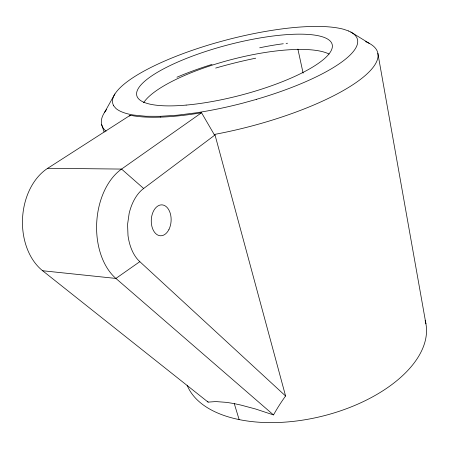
<?xml version="1.0" encoding="UTF-8"?>
<svg xmlns="http://www.w3.org/2000/svg" width="449" height="449" viewBox="0 0 449 449"><rect width="100%" height="100%" fill="white"/><g stroke="black" fill="none" stroke-linecap="round" stroke-linejoin="round"><path stroke-width="0.67" d="M160.259 117.122L160.45 116.302L177.226 115.202L195.764 112.873A128.442 33.041 -14.7 0 0 242.741 103.152L256.317 99.414M104.645 112.25L114.86 93.959M129.609 116.139L130.244 115.258L47.734 168.28A57.854 42.15 -87.2 0 0 22.551 218.382A57.854 42.15 -87.2 0 0 42.633 270.747L208.095 402.119L215.829 401.574L226.032 402.332A65.133 14.873 20 0 1 234.305 403.679A64.914 14.823 20 0 1 241.141 405.138L255.661 409.028L273.492 414.921L115.904 278.431A61.648 40.797 -86.9 0 1 96.715 222.67A61.648 40.797 -86.9 0 1 121.567 169.077L201.545 112.761L214.179 134.481L215.02 134.958L285.581 395.996L284.717 397.191A191.706 94.436 -31 0 0 273.531 414.915M215.02 134.958L143.652 188.485C139.313 191.661 136.109 196.134 133.667 200.877A43.031 27.799 -86.8 0 0 129.16 213.354L127.572 224.399L128.004 235.54A43.037 27.799 -86.9 0 0 131.192 248.376C133.123 253.32 135.839 258.08 139.819 261.66L285.581 395.996M139.819 261.66L115.904 278.431L42.633 270.747M160.45 116.302L145.773 116.263L133.65 115.056A128.644 33.131 -14.6 0 1 115.864 108.389L113.535 105.661M47.734 168.28L121.567 169.077L143.652 188.485M348.716 31.003L343.766 29.314A128.841 33.248 -14.7 0 0 319.907 26.446C300.819 26.171 281.798 28.545 263.035 31.857A128.981 33.321 -14.7 0 0 226.021 40.079L215.486 42.975A126.438 32.586 -14.7 0 0 113.659 105.622M350.826 31.997L369.14 43.289M101.687 124.687L104.084 132.006M234.305 403.679L239.109 419.54M297.895 49.115L303.114 73.136M377.862 53.308L425.927 323.819M208.106 402.113A167.247 34.27 56.7 0 1 207.489 401.181M130.289 115.236A123.862 32.171 -14.8 0 0 160.226 117.144A124.16 32.249 -14.7 0 0 201.556 112.738M365.576 41.645A142.636 39.209 -14.6 0 1 348.654 87.392A142.636 39.209 -14.6 0 1 214.179 134.481M106.054 131.187A142.636 39.209 -14.6 0 1 106.621 109.5M348.609 31.037A126.45 32.592 -14.7 0 1 256.289 99.375M425.136 320.429A123.486 67.333 -13.7 0 1 327.4 414.854A123.486 67.333 -13.7 0 1 187.132 385.191M259.696 47.796A124.794 43.935 -17.2 0 1 283.285 43.755M286.12 43.401A124.794 43.935 -17.2 0 1 287.528 43.239M215.672 68.074A125.097 30.554 -14.2 0 1 255.706 58.196M176.951 77.211A125.17 36.549 -14.5 0 1 212.046 64.398M143.635 102.714A100.166 27.395 -14.6 0 1 231.14 59.644A100.166 27.395 -14.6 0 1 329.083 54.048M168.97 229.411A15.474 9.923 -87.2 0 0 162.678 204.94A15.474 9.923 -87.2 0 0 151.947 226.61A15.474 9.923 -87.2 0 0 168.97 229.411M186.144 105.094A100.986 25.952 -14.7 0 0 332.378 45.994A100.986 25.952 -14.7 0 0 184.893 59.038A100.986 25.952 -14.7 0 0 186.144 105.094"/></g></svg>
